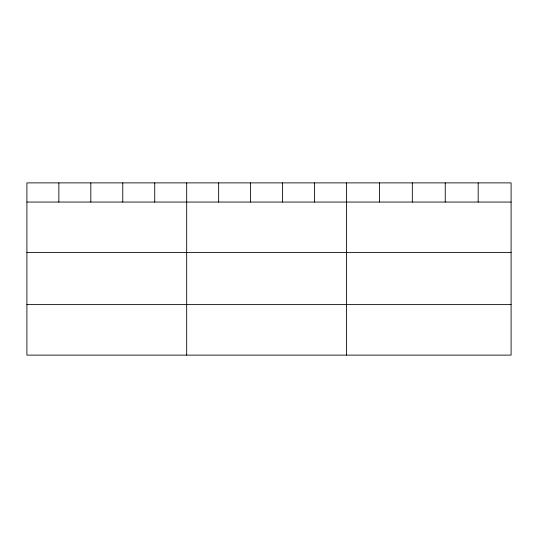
<?xml version="1.0" encoding="UTF-8"?>
<svg xmlns="http://www.w3.org/2000/svg" width="538" height="538" viewBox="0 0 538 538"><rect width="100%" height="100%" fill="white"/><g stroke="black" fill="none" stroke-linecap="round" stroke-linejoin="round"><path stroke-width="0.81" d="M511.1 202.059L511.1 355.114L26.9 355.114L26.9 182.886L511.1 182.886L511.1 202.059L26.9 202.059M26.9 252.564L511.1 252.564M26.9 304.609L511.1 304.609M478.174 182.886L478.174 202.059M445.249 182.886L445.249 202.059M412.323 182.886L412.323 202.059M379.398 182.886L379.398 202.059M346.472 182.886L346.472 355.114M314.515 182.886L314.515 202.059M282.558 182.886L282.558 202.059M250.6 182.886L250.6 202.059M218.643 182.886L218.643 202.059M186.686 182.886L186.686 355.114M154.729 182.886L154.729 202.059M122.772 182.886L122.772 202.059M90.814 182.886L90.814 202.059M58.857 182.886L58.857 202.059"/></g></svg>
